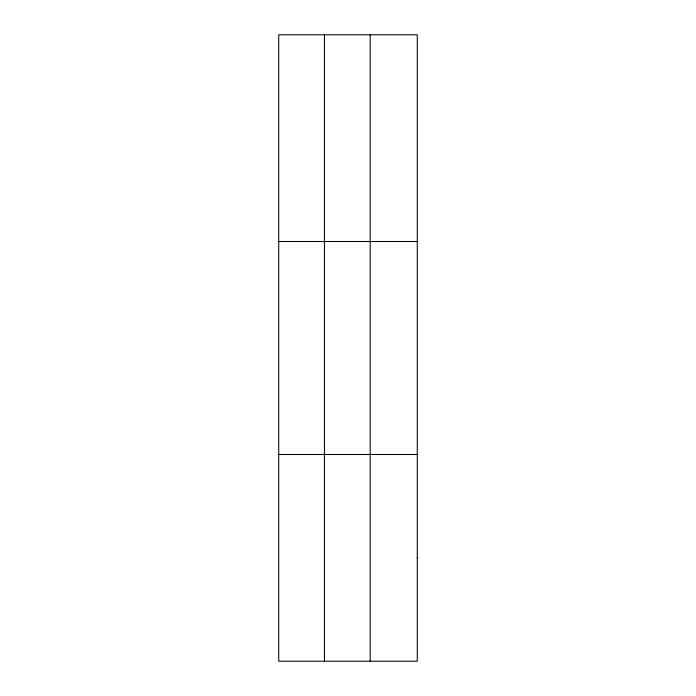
<?xml version="1.0" encoding="UTF-8"?>
<svg xmlns="http://www.w3.org/2000/svg" width="696" height="696" viewBox="0 0 696 696"><rect width="100%" height="100%" fill="white"/><g stroke="black" fill="none" stroke-linecap="round" stroke-linejoin="round"><path stroke-width="1.04" d="M324.44 661.2L324.44 34.8M370.168 661.2L370.168 34.8M278.722 241.512L417.278 241.512M278.722 454.488L417.278 454.488M417.278 557.844L417.278 661.2L278.722 661.2L278.722 34.8L417.278 34.8L417.278 557.844"/></g></svg>
